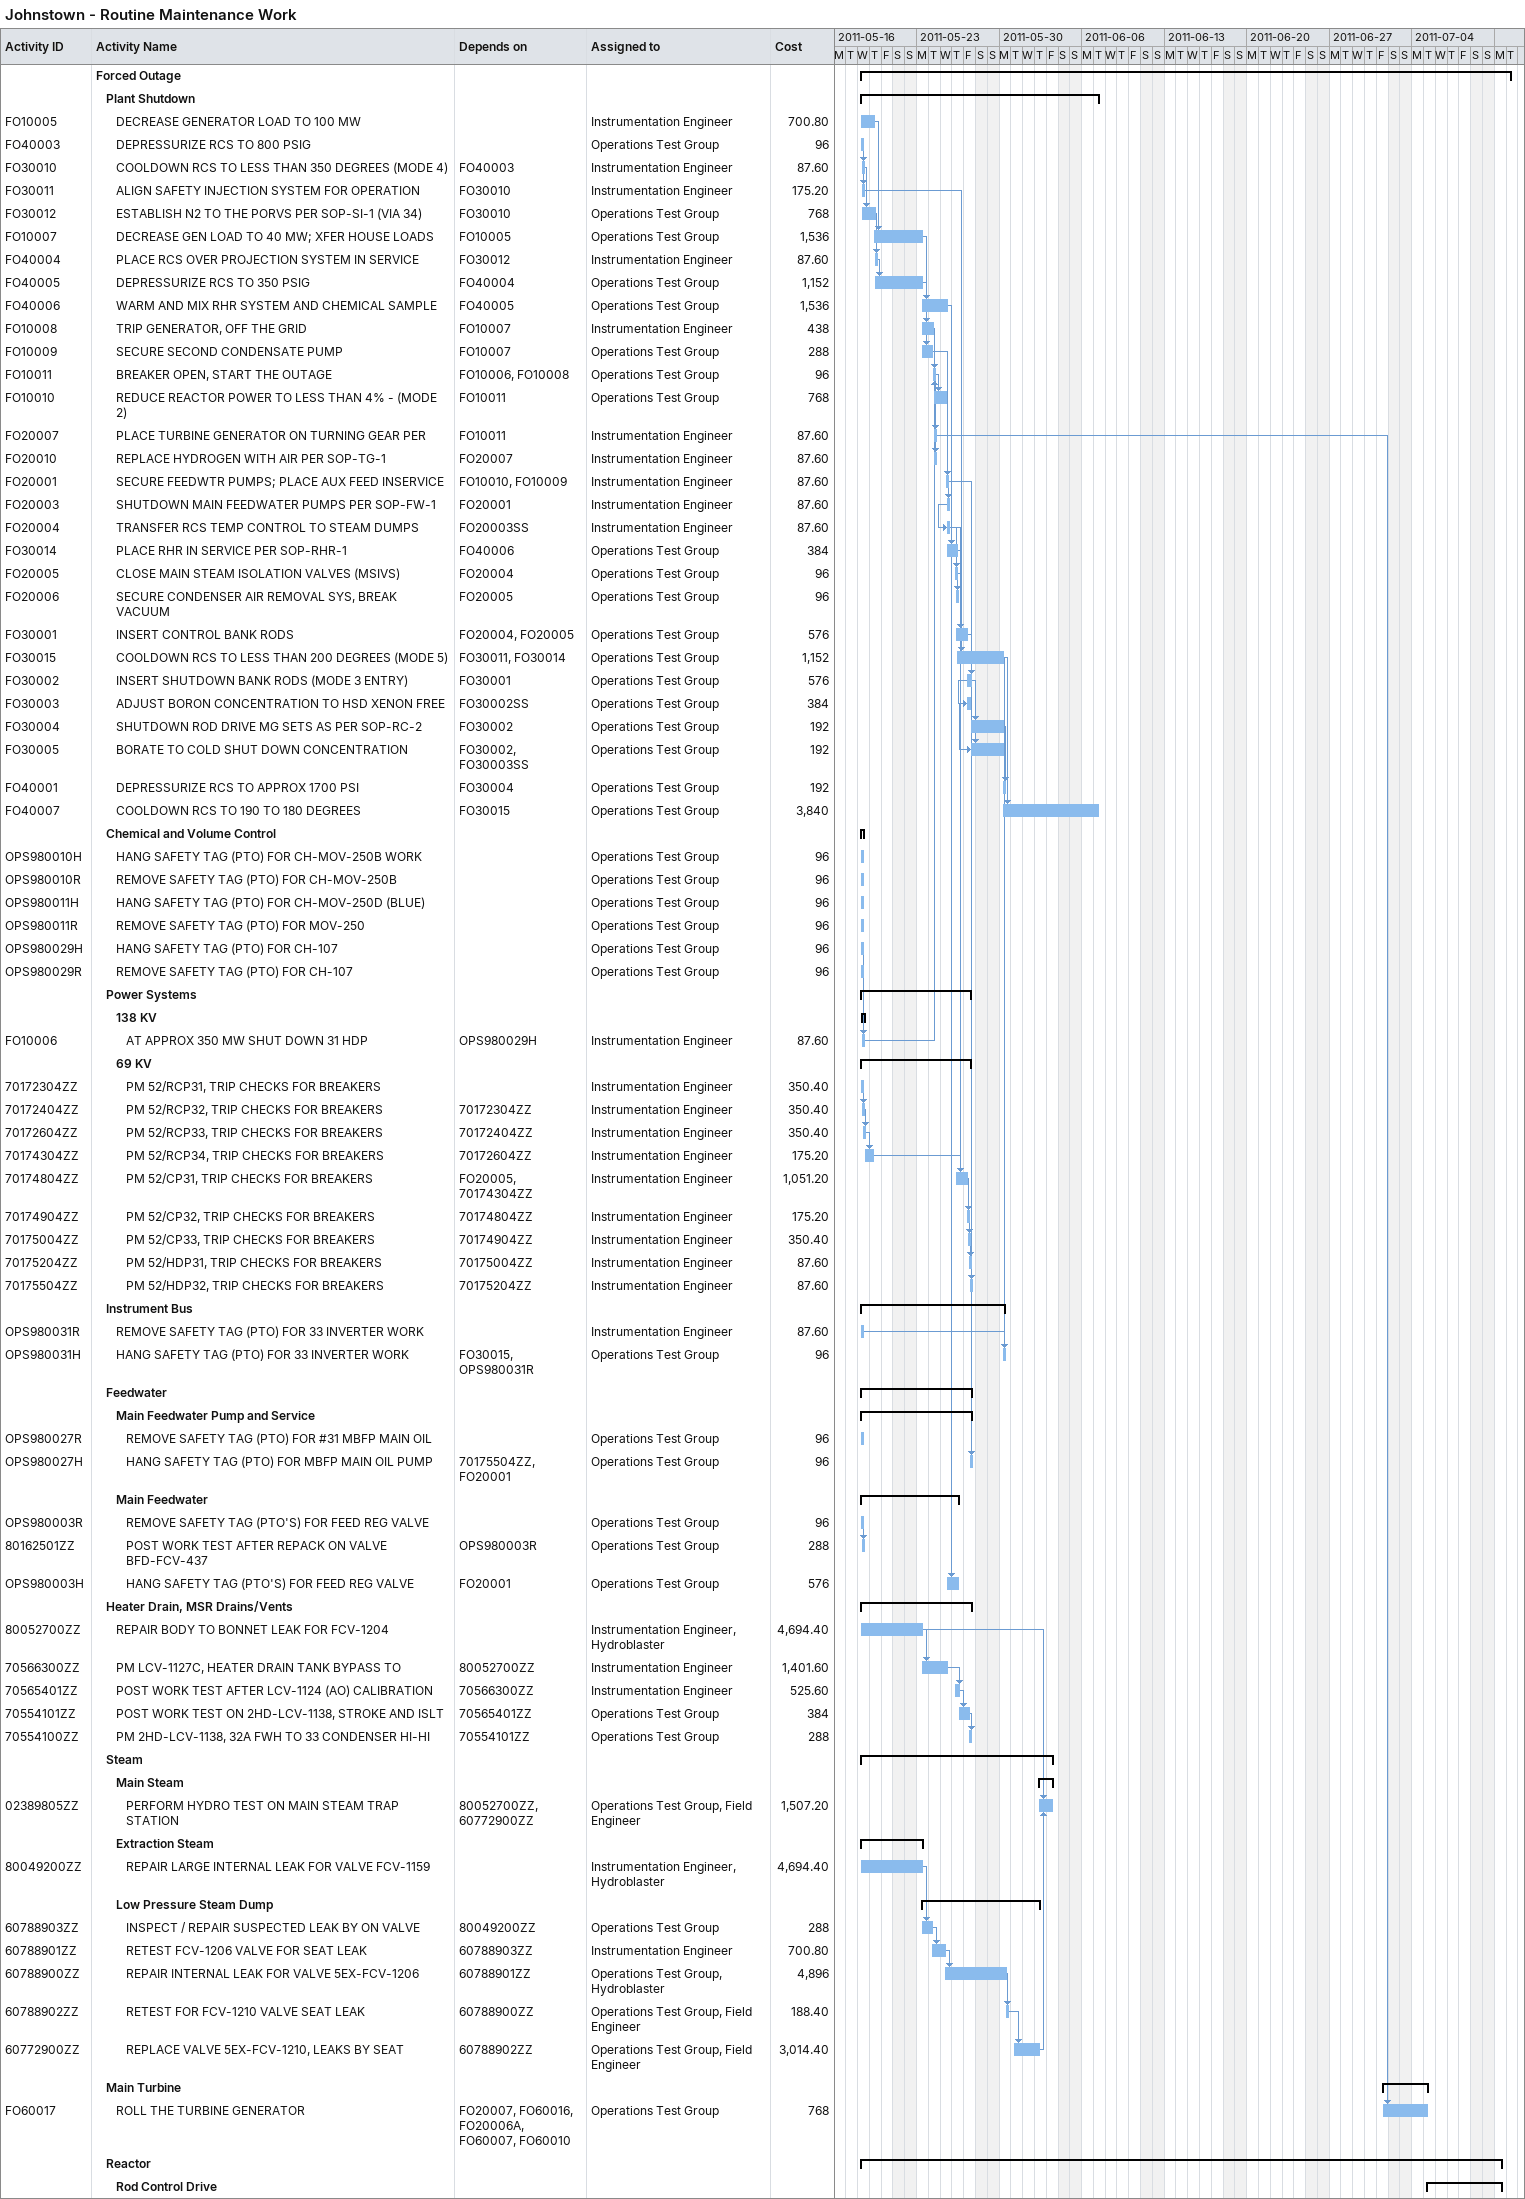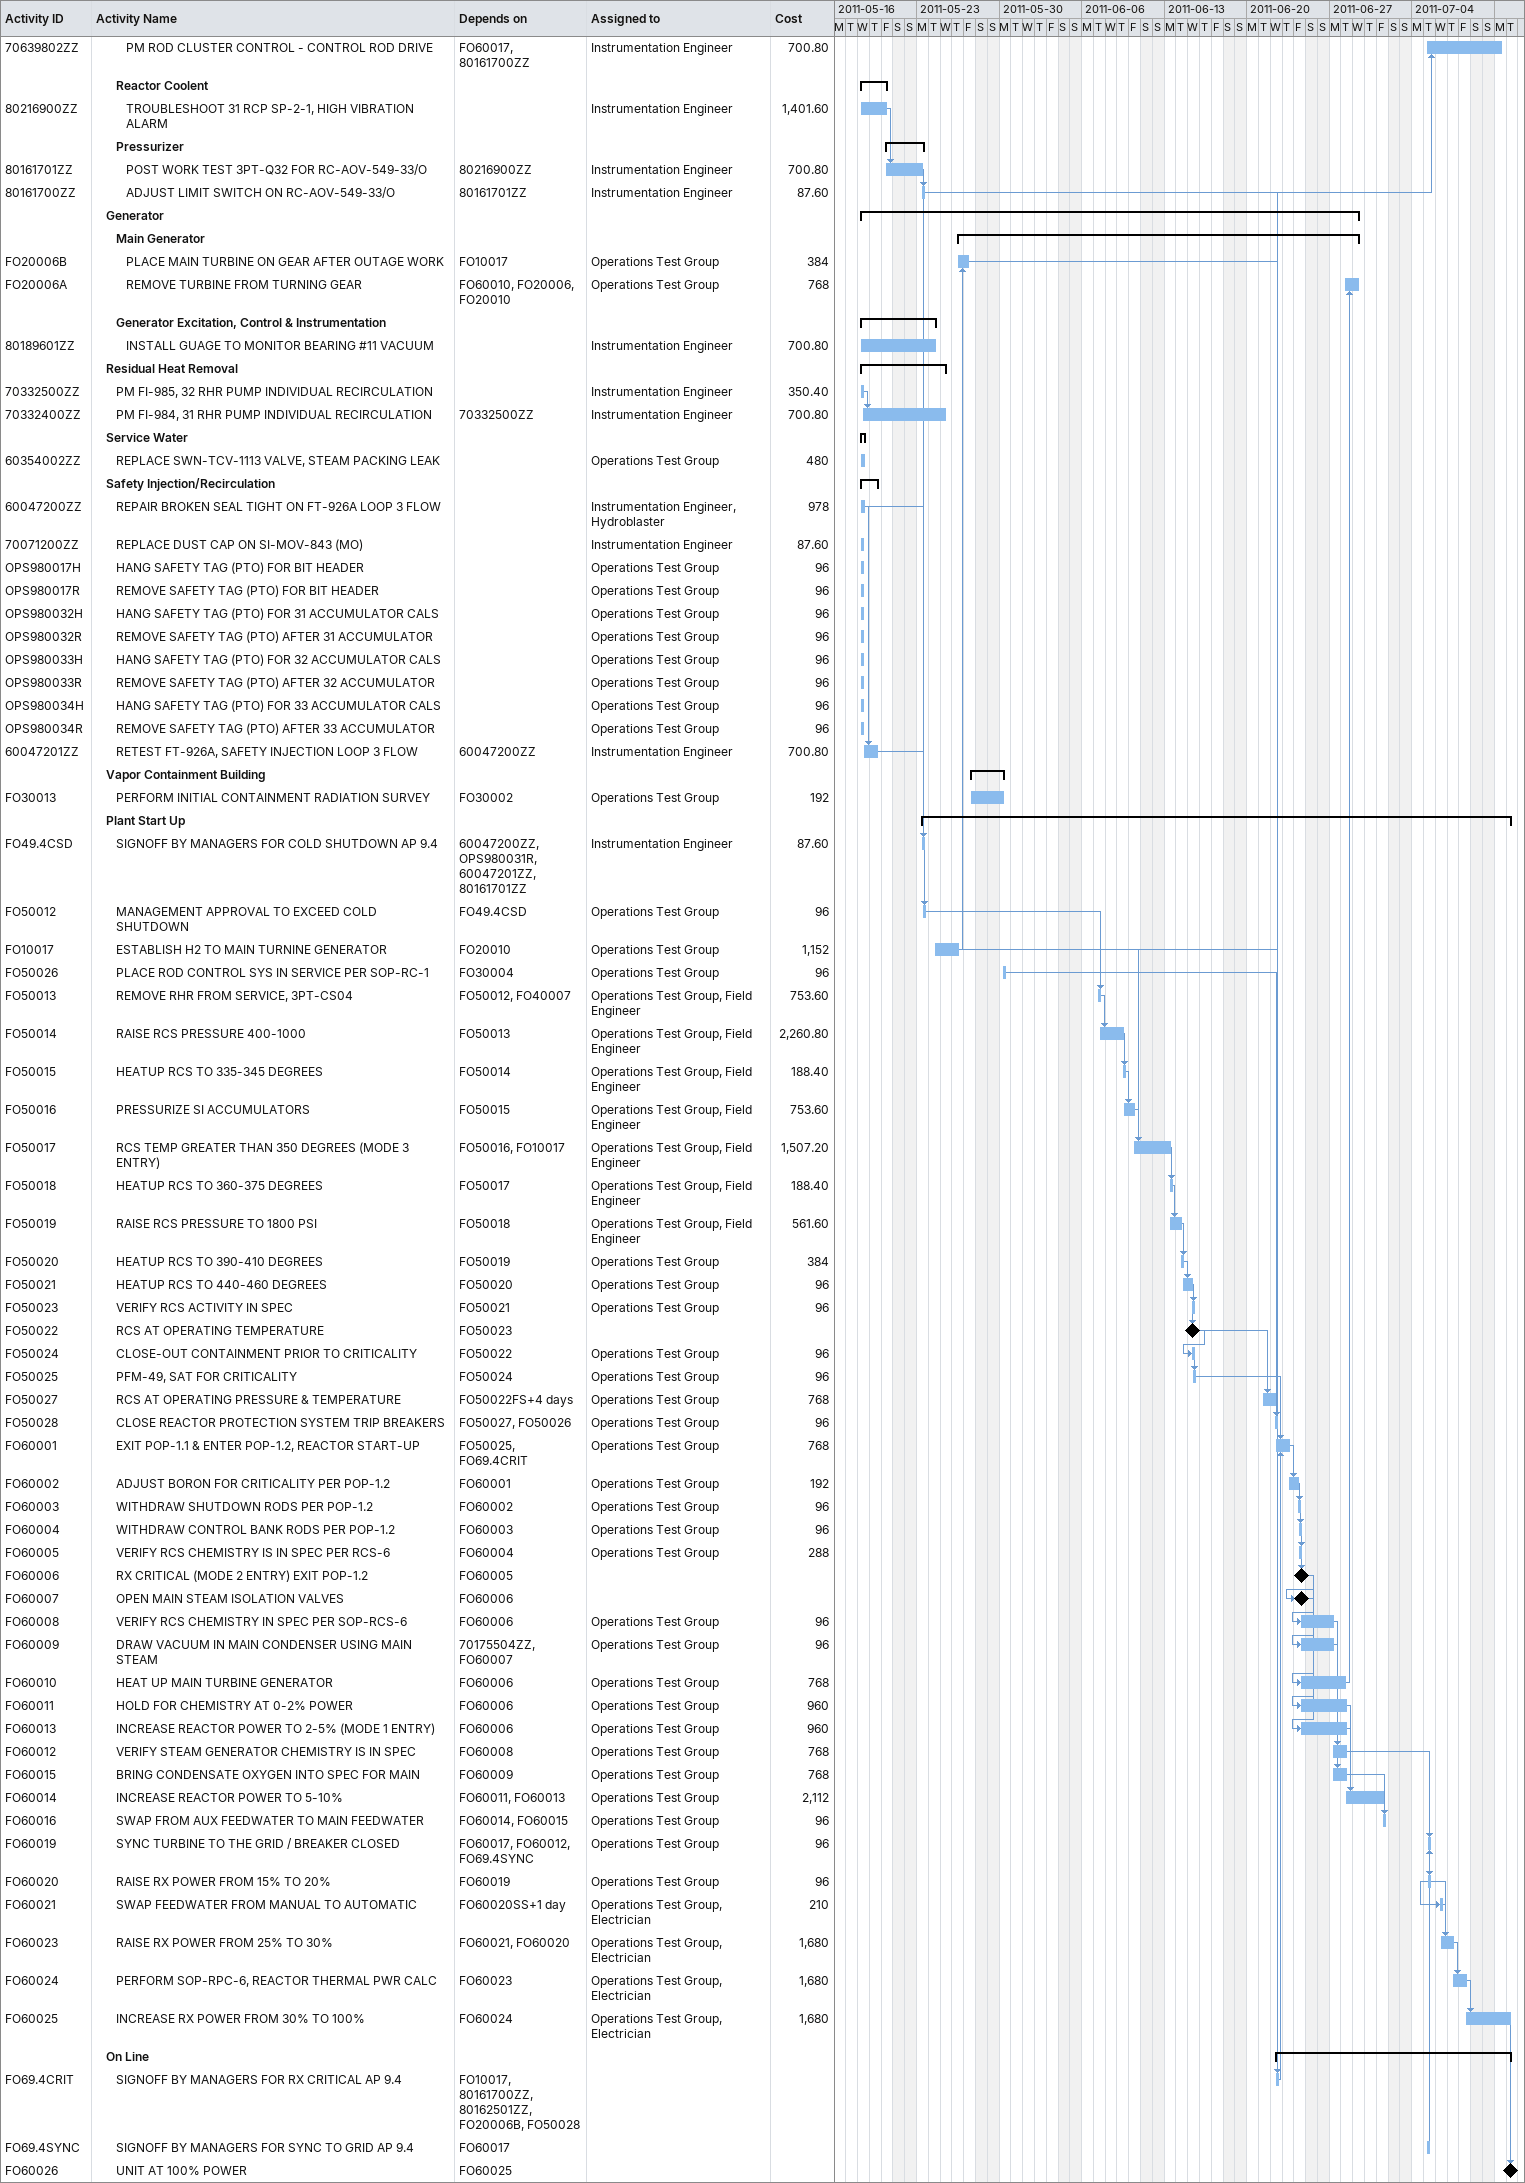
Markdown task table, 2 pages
Johnstown - Routine Maintenance Work

| ID | Level | Task | Start | Finish | Predecessors | Resources | Cost |
|---|---|---|---|---|---|---|---|
|  | 1 | **Forced Outage** | 2011-05-18 | 2011-07-12 |  |  |  |
|  | 2 | **Plant Shutdown** | 2011-05-18 | 2011-06-07 |  |  |  |
| FO10005 | 3 | DECREASE GENERATOR LOAD TO 100 MW | 2011-05-18 | 2011-05-19 |  | Instrumentation Engineer | 700.80 |
| FO40003 | 3 | DEPRESSURIZE RCS TO 800 PSIG | 2011-05-18 | 2011-05-18 |  | Operations Test Group | 96 |
| FO30010 | 3 | COOLDOWN RCS TO LESS THAN 350 DEGREES (MODE 4) | 2011-05-18 | 2011-05-18 | FO40003 | Instrumentation Engineer | 87.60 |
| FO30011 | 3 | ALIGN SAFETY INJECTION SYSTEM FOR OPERATION | 2011-05-18 | 2011-05-18 | FO30010 | Instrumentation Engineer | 175.20 |
| FO30012 | 3 | ESTABLISH N2 TO THE PORVS PER SOP-SI-1 (VIA 34) | 2011-05-18 | 2011-05-19 | FO30010 | Operations Test Group | 768 |
| FO10007 | 3 | DECREASE GEN LOAD TO 40 MW; XFER HOUSE LOADS | 2011-05-19 | 2011-05-23 | FO10005 | Operations Test Group | 1536 |
| FO40004 | 3 | PLACE RCS OVER PROJECTION SYSTEM IN SERVICE | 2011-05-19 | 2011-05-19 | FO30012 | Instrumentation Engineer | 87.60 |
| FO40005 | 3 | DEPRESSURIZE RCS TO 350 PSIG | 2011-05-19 | 2011-05-23 | FO40004 | Operations Test Group | 1152 |
| FO40006 | 3 | WARM AND MIX RHR SYSTEM AND CHEMICAL SAMPLE | 2011-05-23 | 2011-05-25 | FO40005 | Operations Test Group | 1536 |
| FO10008 | 3 | TRIP GENERATOR, OFF THE GRID | 2011-05-23 | 2011-05-24 | FO10007 | Instrumentation Engineer | 438 |
| FO10009 | 3 | SECURE SECOND CONDENSATE PUMP | 2011-05-23 | 2011-05-24 | FO10007 | Operations Test Group | 288 |
| FO10011 | 3 | BREAKER OPEN, START THE OUTAGE | 2011-05-24 | 2011-05-24 | FO10006, FO10008 | Operations Test Group | 96 |
| FO10010 | 3 | REDUCE REACTOR POWER TO LESS THAN 4% - (MODE 2) | 2011-05-24 | 2011-05-25 | FO10011 | Operations Test Group | 768 |
| FO20007 | 3 | PLACE TURBINE GENERATOR ON TURNING GEAR PER | 2011-05-24 | 2011-05-24 | FO10011 | Instrumentation Engineer | 87.60 |
| FO20010 | 3 | REPLACE HYDROGEN WITH AIR PER SOP-TG-1 | 2011-05-24 | 2011-05-24 | FO20007 | Instrumentation Engineer | 87.60 |
| FO20001 | 3 | SECURE FEEDWTR PUMPS; PLACE AUX FEED INSERVICE | 2011-05-25 | 2011-05-25 | FO10010, FO10009 | Instrumentation Engineer | 87.60 |
| FO20003 | 3 | SHUTDOWN MAIN FEEDWATER PUMPS PER SOP-FW-1 | 2011-05-25 | 2011-05-25 | FO20001 | Instrumentation Engineer | 87.60 |
| FO20004 | 3 | TRANSFER RCS TEMP CONTROL TO STEAM DUMPS | 2011-05-25 | 2011-05-25 | FO20003SS | Instrumentation Engineer | 87.60 |
| FO30014 | 3 | PLACE RHR IN SERVICE PER SOP-RHR-1 | 2011-05-25 | 2011-05-26 | FO40006 | Operations Test Group | 384 |
| FO20005 | 3 | CLOSE MAIN STEAM ISOLATION VALVES (MSIVS) | 2011-05-26 | 2011-05-26 | FO20004 | Operations Test Group | 96 |
| FO20006 | 3 | SECURE CONDENSER AIR REMOVAL SYS, BREAK VACUUM | 2011-05-26 | 2011-05-26 | FO20005 | Operations Test Group | 96 |
| FO30001 | 3 | INSERT CONTROL BANK RODS | 2011-05-26 | 2011-05-27 | FO20004, FO20005 | Operations Test Group | 576 |
| FO30015 | 3 | COOLDOWN RCS TO LESS THAN 200 DEGREES (MODE 5) | 2011-05-26 | 2011-05-30 | FO30011, FO30014 | Operations Test Group | 1152 |
| FO30002 | 3 | INSERT SHUTDOWN BANK RODS (MODE 3 ENTRY) | 2011-05-27 | 2011-05-27 | FO30001 | Operations Test Group | 576 |
| FO30003 | 3 | ADJUST BORON CONCENTRATION TO HSD XENON FREE | 2011-05-27 | 2011-05-27 | FO30002SS | Operations Test Group | 384 |
| FO30004 | 3 | SHUTDOWN ROD DRIVE MG SETS AS PER SOP-RC-2 | 2011-05-27 | 2011-05-30 | FO30002 | Operations Test Group | 192 |
| FO30005 | 3 | BORATE TO COLD SHUT DOWN CONCENTRATION | 2011-05-27 | 2011-05-30 | FO30002, FO30003SS | Operations Test Group | 192 |
| FO40001 | 3 | DEPRESSURIZE RCS TO APPROX 1700 PSI | 2011-05-30 | 2011-05-30 | FO30004 | Operations Test Group | 192 |
| FO40007 | 3 | COOLDOWN RCS TO 190 TO 180 DEGREES | 2011-05-30 | 2011-06-07 | FO30015 | Operations Test Group | 3840 |
|  | 2 | **Chemical and Volume Control** | 2011-05-18 | 2011-05-18 |  |  |  |
| OPS980010H | 3 | HANG SAFETY TAG (PTO) FOR CH-MOV-250B WORK | 2011-05-18 | 2011-05-18 |  | Operations Test Group | 96 |
| OPS980010R | 3 | REMOVE SAFETY TAG (PTO) FOR CH-MOV-250B | 2011-05-18 | 2011-05-18 |  | Operations Test Group | 96 |
| OPS980011H | 3 | HANG SAFETY TAG (PTO) FOR CH-MOV-250D (BLUE) | 2011-05-18 | 2011-05-18 |  | Operations Test Group | 96 |
| OPS980011R | 3 | REMOVE SAFETY TAG (PTO) FOR MOV-250 | 2011-05-18 | 2011-05-18 |  | Operations Test Group | 96 |
| OPS980029H | 3 | HANG SAFETY TAG (PTO) FOR CH-107 | 2011-05-18 | 2011-05-18 |  | Operations Test Group | 96 |
| OPS980029R | 3 | REMOVE SAFETY TAG (PTO) FOR CH-107 | 2011-05-18 | 2011-05-18 |  | Operations Test Group | 96 |
|  | 2 | **Power Systems** | 2011-05-18 | 2011-05-27 |  |  |  |
|  | 3 | **138 KV** | 2011-05-18 | 2011-05-18 |  |  |  |
| FO10006 | 4 | AT APPROX 350 MW SHUT DOWN 31 HDP | 2011-05-18 | 2011-05-18 | OPS980029H | Instrumentation Engineer | 87.60 |
|  | 3 | **69 KV** | 2011-05-18 | 2011-05-27 |  |  |  |
| 70172304ZZ | 4 | PM 52/RCP31, TRIP CHECKS FOR BREAKERS | 2011-05-18 | 2011-05-18 |  | Instrumentation Engineer | 350.40 |
| 70172404ZZ | 4 | PM 52/RCP32, TRIP CHECKS FOR BREAKERS | 2011-05-18 | 2011-05-18 | 70172304ZZ | Instrumentation Engineer | 350.40 |
| 70172604ZZ | 4 | PM 52/RCP33, TRIP CHECKS FOR BREAKERS | 2011-05-18 | 2011-05-18 | 70172404ZZ | Instrumentation Engineer | 350.40 |
| 70174304ZZ | 4 | PM 52/RCP34, TRIP CHECKS FOR BREAKERS | 2011-05-18 | 2011-05-19 | 70172604ZZ | Instrumentation Engineer | 175.20 |
| 70174804ZZ | 4 | PM 52/CP31, TRIP CHECKS FOR BREAKERS | 2011-05-26 | 2011-05-27 | FO20005, 70174304ZZ | Instrumentation Engineer | 1051.20 |
| 70174904ZZ | 4 | PM 52/CP32, TRIP CHECKS FOR BREAKERS | 2011-05-27 | 2011-05-27 | 70174804ZZ | Instrumentation Engineer | 175.20 |
| 70175004ZZ | 4 | PM 52/CP33, TRIP CHECKS FOR BREAKERS | 2011-05-27 | 2011-05-27 | 70174904ZZ | Instrumentation Engineer | 350.40 |
| 70175204ZZ | 4 | PM 52/HDP31, TRIP CHECKS FOR BREAKERS | 2011-05-27 | 2011-05-27 | 70175004ZZ | Instrumentation Engineer | 87.60 |
| 70175504ZZ | 4 | PM 52/HDP32, TRIP CHECKS FOR BREAKERS | 2011-05-27 | 2011-05-27 | 70175204ZZ | Instrumentation Engineer | 87.60 |
|  | 2 | **Instrument Bus** | 2011-05-18 | 2011-05-30 |  |  |  |
| OPS980031R | 3 | REMOVE SAFETY TAG (PTO) FOR 33 INVERTER WORK | 2011-05-18 | 2011-05-18 |  | Instrumentation Engineer | 87.60 |
| OPS980031H | 3 | HANG SAFETY TAG (PTO) FOR 33 INVERTER WORK | 2011-05-30 | 2011-05-30 | FO30015, OPS980031R | Operations Test Group | 96 |
|  | 2 | **Feedwater** | 2011-05-18 | 2011-05-27 |  |  |  |
|  | 3 | **Main Feedwater Pump and Service** | 2011-05-18 | 2011-05-27 |  |  |  |
| OPS980027R | 4 | REMOVE SAFETY TAG (PTO) FOR #31 MBFP MAIN OIL | 2011-05-18 | 2011-05-18 |  | Operations Test Group | 96 |
| OPS980027H | 4 | HANG SAFETY TAG (PTO) FOR MBFP MAIN OIL PUMP | 2011-05-27 | 2011-05-27 | 70175504ZZ, FO20001 | Operations Test Group | 96 |
|  | 3 | **Main Feedwater** | 2011-05-18 | 2011-05-26 |  |  |  |
| OPS980003R | 4 | REMOVE SAFETY TAG (PTO'S) FOR FEED REG VALVE | 2011-05-18 | 2011-05-18 |  | Operations Test Group | 96 |
| 80162501ZZ | 4 | POST WORK TEST AFTER REPACK ON VALVE BFD-FCV-437 | 2011-05-18 | 2011-05-18 | OPS980003R | Operations Test Group | 288 |
| OPS980003H | 4 | HANG SAFETY TAG (PTO'S) FOR FEED REG VALVE | 2011-05-25 | 2011-05-26 | FO20001 | Operations Test Group | 576 |
|  | 2 | **Heater Drain, MSR Drains/Vents** | 2011-05-18 | 2011-05-27 |  |  |  |
| 80052700ZZ | 3 | REPAIR BODY TO BONNET LEAK FOR FCV-1204 | 2011-05-18 | 2011-05-23 |  | Instrumentation Engineer, Hydroblaster | 4694.40 |
| 70566300ZZ | 3 | PM LCV-1127C, HEATER DRAIN TANK BYPASS TO | 2011-05-23 | 2011-05-25 | 80052700ZZ | Instrumentation Engineer | 1401.60 |
| 70565401ZZ | 3 | POST WORK TEST AFTER LCV-1124 (AO) CALIBRATION | 2011-05-26 | 2011-05-26 | 70566300ZZ | Instrumentation Engineer | 525.60 |
| 70554101ZZ | 3 | POST WORK TEST ON 2HD-LCV-1138, STROKE AND ISLT | 2011-05-26 | 2011-05-27 | 70565401ZZ | Operations Test Group | 384 |
| 70554100ZZ | 3 | PM 2HD-LCV-1138, 32A FWH TO 33 CONDENSER HI-HI | 2011-05-27 | 2011-05-27 | 70554101ZZ | Operations Test Group | 288 |
|  | 2 | **Steam** | 2011-05-18 | 2011-06-03 |  |  |  |
|  | 3 | **Main Steam** | 2011-06-02 | 2011-06-03 |  |  |  |
| 02389805ZZ | 4 | PERFORM HYDRO TEST ON MAIN STEAM TRAP STATION | 2011-06-02 | 2011-06-03 | 80052700ZZ, 60772900ZZ | Operations Test Group, Field Engineer | 1507.20 |
|  | 3 | **Extraction Steam** | 2011-05-18 | 2011-05-23 |  |  |  |
| 80049200ZZ | 4 | REPAIR LARGE INTERNAL LEAK FOR VALVE FCV-1159 | 2011-05-18 | 2011-05-23 |  | Instrumentation Engineer, Hydroblaster | 4694.40 |
|  | 3 | **Low Pressure Steam Dump** | 2011-05-23 | 2011-06-02 |  |  |  |
| 60788903ZZ | 4 | INSPECT / REPAIR SUSPECTED LEAK BY ON VALVE | 2011-05-23 | 2011-05-24 | 80049200ZZ | Operations Test Group | 288 |
| 60788901ZZ | 4 | RETEST FCV-1206 VALVE FOR SEAT LEAK | 2011-05-24 | 2011-05-25 | 60788903ZZ | Instrumentation Engineer | 700.80 |
| 60788900ZZ | 4 | REPAIR INTERNAL LEAK FOR VALVE 5EX-FCV-1206 | 2011-05-25 | 2011-05-30 | 60788901ZZ | Operations Test Group, Hydroblaster | 4896 |
| 60788902ZZ | 4 | RETEST FOR FCV-1210 VALVE SEAT LEAK | 2011-05-30 | 2011-05-30 | 60788900ZZ | Operations Test Group, Field Engineer | 188.40 |
| 60772900ZZ | 4 | REPLACE VALVE 5EX-FCV-1210, LEAKS BY SEAT | 2011-05-31 | 2011-06-02 | 60788902ZZ | Operations Test Group, Field Engineer | 3014.40 |
|  | 2 | **Main Turbine** | 2011-07-01 | 2011-07-05 |  |  |  |
| FO60017 | 3 | ROLL THE TURBINE GENERATOR | 2011-07-01 | 2011-07-05 | FO20007, FO60016, FO20006A, FO60007, FO60010 | Operations Test Group | 768 |
|  | 2 | **Reactor** | 2011-05-18 | 2011-07-11 |  |  |  |
|  | 3 | **Rod Control Drive** | 2011-07-05 | 2011-07-11 |  |  |  |
| 70639802ZZ | 4 | PM ROD CLUSTER CONTROL - CONTROL ROD DRIVE | 2011-07-05 | 2011-07-11 | FO60017, 80161700ZZ | Instrumentation Engineer | 700.80 |
|  | 3 | **Reactor Coolent** | 2011-05-18 | 2011-05-20 |  |  |  |
| 80216900ZZ | 4 | TROUBLESHOOT 31 RCP SP-2-1, HIGH VIBRATION ALARM | 2011-05-18 | 2011-05-20 |  | Instrumentation Engineer | 1401.60 |
|  | 3 | **Pressurizer** | 2011-05-20 | 2011-05-23 |  |  |  |
| 80161701ZZ | 4 | POST WORK TEST 3PT-Q32 FOR RC-AOV-549-33/O | 2011-05-20 | 2011-05-23 | 80216900ZZ | Instrumentation Engineer | 700.80 |
| 80161700ZZ | 4 | ADJUST LIMIT SWITCH ON RC-AOV-549-33/O | 2011-05-23 | 2011-05-23 | 80161701ZZ | Instrumentation Engineer | 87.60 |
|  | 2 | **Generator** | 2011-05-18 | 2011-06-29 |  |  |  |
|  | 3 | **Main Generator** | 2011-05-26 | 2011-06-29 |  |  |  |
| FO20006B | 4 | PLACE MAIN TURBINE ON GEAR AFTER OUTAGE WORK | 2011-05-26 | 2011-05-27 | FO10017 | Operations Test Group | 384 |
| FO20006A | 4 | REMOVE TURBINE FROM TURNING GEAR | 2011-06-28 | 2011-06-29 | FO60010, FO20006, FO20010 | Operations Test Group | 768 |
|  | 3 | **Generator Excitation, Control & Instrumentation** | 2011-05-18 | 2011-05-24 |  |  |  |
| 80189601ZZ | 4 | INSTALL GUAGE TO MONITOR BEARING #11 VACUUM | 2011-05-18 | 2011-05-24 |  | Instrumentation Engineer | 700.80 |
|  | 2 | **Residual Heat Removal** | 2011-05-18 | 2011-05-25 |  |  |  |
| 70332500ZZ | 3 | PM FI-985, 32 RHR PUMP INDIVIDUAL RECIRCULATION | 2011-05-18 | 2011-05-18 |  | Instrumentation Engineer | 350.40 |
| 70332400ZZ | 3 | PM FI-984, 31 RHR PUMP INDIVIDUAL RECIRCULATION | 2011-05-18 | 2011-05-25 | 70332500ZZ | Instrumentation Engineer | 700.80 |
|  | 2 | **Service Water** | 2011-05-18 | 2011-05-18 |  |  |  |
| 60354002ZZ | 3 | REPLACE SWN-TCV-1113 VALVE, STEAM PACKING LEAK | 2011-05-18 | 2011-05-18 |  | Operations Test Group | 480 |
|  | 2 | **Safety Injection/Recirculation** | 2011-05-18 | 2011-05-19 |  |  |  |
| 60047200ZZ | 3 | REPAIR BROKEN SEAL TIGHT ON FT-926A LOOP 3 FLOW | 2011-05-18 | 2011-05-18 |  | Instrumentation Engineer, Hydroblaster | 978 |
| 70071200ZZ | 3 | REPLACE DUST CAP ON SI-MOV-843 (MO) | 2011-05-18 | 2011-05-18 |  | Instrumentation Engineer | 87.60 |
| OPS980017H | 3 | HANG SAFETY TAG (PTO) FOR BIT HEADER | 2011-05-18 | 2011-05-18 |  | Operations Test Group | 96 |
| OPS980017R | 3 | REMOVE SAFETY TAG (PTO) FOR BIT HEADER | 2011-05-18 | 2011-05-18 |  | Operations Test Group | 96 |
| OPS980032H | 3 | HANG SAFETY TAG (PTO) FOR 31 ACCUMULATOR CALS | 2011-05-18 | 2011-05-18 |  | Operations Test Group | 96 |
| OPS980032R | 3 | REMOVE SAFETY TAG (PTO) AFTER 31 ACCUMULATOR | 2011-05-18 | 2011-05-18 |  | Operations Test Group | 96 |
| OPS980033H | 3 | HANG SAFETY TAG (PTO) FOR 32 ACCUMULATOR CALS | 2011-05-18 | 2011-05-18 |  | Operations Test Group | 96 |
| OPS980033R | 3 | REMOVE SAFETY TAG (PTO) AFTER 32 ACCUMULATOR | 2011-05-18 | 2011-05-18 |  | Operations Test Group | 96 |
| OPS980034H | 3 | HANG SAFETY TAG (PTO) FOR 33 ACCUMULATOR CALS | 2011-05-18 | 2011-05-18 |  | Operations Test Group | 96 |
| OPS980034R | 3 | REMOVE SAFETY TAG (PTO) AFTER 33 ACCUMULATOR | 2011-05-18 | 2011-05-18 |  | Operations Test Group | 96 |
| 60047201ZZ | 3 | RETEST FT-926A, SAFETY INJECTION LOOP 3 FLOW | 2011-05-18 | 2011-05-19 | 60047200ZZ | Instrumentation Engineer | 700.80 |
|  | 2 | **Vapor Containment Building** | 2011-05-27 | 2011-05-30 |  |  |  |
| FO30013 | 3 | PERFORM INITIAL CONTAINMENT RADIATION SURVEY | 2011-05-27 | 2011-05-30 | FO30002 | Operations Test Group | 192 |
|  | 2 | **Plant Start Up** | 2011-05-23 | 2011-07-12 |  |  |  |
| FO49.4CSD | 3 | SIGNOFF BY MANAGERS FOR COLD SHUTDOWN AP 9.4 | 2011-05-23 | 2011-05-23 | 60047200ZZ, OPS980031R, 60047201ZZ, 80161701ZZ | Instrumentation Engineer | 87.60 |
| FO50012 | 3 | MANAGEMENT APPROVAL TO EXCEED COLD SHUTDOWN | 2011-05-23 | 2011-05-23 | FO49.4CSD | Operations Test Group | 96 |
| FO10017 | 3 | ESTABLISH H2 TO MAIN TURNINE GENERATOR | 2011-05-24 | 2011-05-26 | FO20010 | Operations Test Group | 1152 |
| FO50026 | 3 | PLACE ROD CONTROL SYS IN SERVICE PER SOP-RC-1 | 2011-05-30 | 2011-05-30 | FO30004 | Operations Test Group | 96 |
| FO50013 | 3 | REMOVE RHR FROM SERVICE, 3PT-CS04 | 2011-06-07 | 2011-06-07 | FO50012, FO40007 | Operations Test Group, Field Engineer | 753.60 |
| FO50014 | 3 | RAISE RCS PRESSURE 400-1000 | 2011-06-07 | 2011-06-09 | FO50013 | Operations Test Group, Field Engineer | 2260.80 |
| FO50015 | 3 | HEATUP RCS TO 335-345 DEGREES | 2011-06-09 | 2011-06-09 | FO50014 | Operations Test Group, Field Engineer | 188.40 |
| FO50016 | 3 | PRESSURIZE SI ACCUMULATORS | 2011-06-09 | 2011-06-10 | FO50015 | Operations Test Group, Field Engineer | 753.60 |
| FO50017 | 3 | RCS TEMP GREATER THAN 350 DEGREES (MODE 3 ENTRY) | 2011-06-10 | 2011-06-13 | FO50016, FO10017 | Operations Test Group, Field Engineer | 1507.20 |
| FO50018 | 3 | HEATUP RCS TO 360-375 DEGREES | 2011-06-13 | 2011-06-13 | FO50017 | Operations Test Group, Field Engineer | 188.40 |
| FO50019 | 3 | RAISE RCS PRESSURE TO 1800 PSI | 2011-06-13 | 2011-06-14 | FO50018 | Operations Test Group, Field Engineer | 561.60 |
| FO50020 | 3 | HEATUP RCS TO 390-410 DEGREES | 2011-06-14 | 2011-06-14 | FO50019 | Operations Test Group | 384 |
| FO50021 | 3 | HEATUP RCS TO 440-460 DEGREES | 2011-06-14 | 2011-06-15 | FO50020 | Operations Test Group | 96 |
| FO50023 | 3 | VERIFY RCS ACTIVITY IN SPEC | 2011-06-15 | 2011-06-15 | FO50021 | Operations Test Group | 96 |
| FO50022 | 3 | RCS AT OPERATING TEMPERATURE (milestone) | 2011-06-15 | 2011-06-15 | FO50023 |  |  |
| FO50024 | 3 | CLOSE-OUT CONTAINMENT PRIOR TO CRITICALITY | 2011-06-15 | 2011-06-15 | FO50022 | Operations Test Group | 96 |
| FO50025 | 3 | PFM-49, SAT FOR CRITICALITY | 2011-06-15 | 2011-06-15 | FO50024 | Operations Test Group | 96 |
| FO50027 | 3 | RCS AT OPERATING PRESSURE & TEMPERATURE | 2011-06-21 | 2011-06-22 | FO50022FS+4d | Operations Test Group | 768 |
| FO50028 | 3 | CLOSE REACTOR PROTECTION SYSTEM TRIP BREAKERS | 2011-06-22 | 2011-06-22 | FO50027, FO50026 | Operations Test Group | 96 |
| FO60001 | 3 | EXIT POP-1.1 & ENTER POP-1.2, REACTOR START-UP | 2011-06-22 | 2011-06-23 | FO50025, FO69.4CRIT | Operations Test Group | 768 |
| FO60002 | 3 | ADJUST BORON FOR CRITICALITY PER POP-1.2 | 2011-06-23 | 2011-06-24 | FO60001 | Operations Test Group | 192 |
| FO60003 | 3 | WITHDRAW SHUTDOWN RODS PER POP-1.2 | 2011-06-24 | 2011-06-24 | FO60002 | Operations Test Group | 96 |
| FO60004 | 3 | WITHDRAW CONTROL BANK RODS PER POP-1.2 | 2011-06-24 | 2011-06-24 | FO60003 | Operations Test Group | 96 |
| FO60005 | 3 | VERIFY RCS CHEMISTRY IS IN SPEC PER RCS-6 | 2011-06-24 | 2011-06-24 | FO60004 | Operations Test Group | 288 |
| FO60006 | 3 | RX CRITICAL (MODE 2 ENTRY) EXIT POP-1.2 (milestone) | 2011-06-24 | 2011-06-24 | FO60005 |  |  |
| FO60007 | 3 | OPEN MAIN STEAM ISOLATION VALVES (milestone) | 2011-06-24 | 2011-06-24 | FO60006 |  |  |
| FO60008 | 3 | VERIFY RCS CHEMISTRY IN SPEC PER SOP-RCS-6 | 2011-06-24 | 2011-06-27 | FO60006 | Operations Test Group | 96 |
| FO60009 | 3 | DRAW VACUUM IN MAIN CONDENSER USING MAIN STEAM | 2011-06-24 | 2011-06-27 | 70175504ZZ, FO60007 | Operations Test Group | 96 |
| FO60010 | 3 | HEAT UP MAIN TURBINE GENERATOR | 2011-06-24 | 2011-06-28 | FO60006 | Operations Test Group | 768 |
| FO60011 | 3 | HOLD FOR CHEMISTRY AT 0-2% POWER | 2011-06-24 | 2011-06-28 | FO60006 | Operations Test Group | 960 |
| FO60013 | 3 | INCREASE REACTOR POWER TO 2-5% (MODE 1 ENTRY) | 2011-06-24 | 2011-06-28 | FO60006 | Operations Test Group | 960 |
| FO60012 | 3 | VERIFY STEAM GENERATOR CHEMISTRY IS IN SPEC | 2011-06-27 | 2011-06-28 | FO60008 | Operations Test Group | 768 |
| FO60015 | 3 | BRING CONDENSATE OXYGEN INTO SPEC FOR MAIN | 2011-06-27 | 2011-06-28 | FO60009 | Operations Test Group | 768 |
| FO60014 | 3 | INCREASE REACTOR POWER TO 5-10% | 2011-06-28 | 2011-07-01 | FO60011, FO60013 | Operations Test Group | 2112 |
| FO60016 | 3 | SWAP FROM AUX FEEDWATER TO MAIN FEEDWATER | 2011-07-01 | 2011-07-01 | FO60014, FO60015 | Operations Test Group | 96 |
| FO60019 | 3 | SYNC TURBINE TO THE GRID / BREAKER CLOSED | 2011-07-05 | 2011-07-05 | FO60017, FO60012, FO69.4SYNC | Operations Test Group | 96 |
| FO60020 | 3 | RAISE RX POWER FROM 15% TO 20% | 2011-07-05 | 2011-07-05 | FO60019 | Operations Test Group | 96 |
| FO60021 | 3 | SWAP FEEDWATER FROM MANUAL TO AUTOMATIC | 2011-07-06 | 2011-07-06 | FO60020SS+1d | Operations Test Group, Electrician | 210 |
| FO60023 | 3 | RAISE RX POWER FROM 25% TO 30% | 2011-07-06 | 2011-07-07 | FO60021, FO60020 | Operations Test Group, Electrician | 1680 |
| FO60024 | 3 | PERFORM SOP-RPC-6, REACTOR THERMAL PWR CALC | 2011-07-07 | 2011-07-08 | FO60023 | Operations Test Group, Electrician | 1680 |
| FO60025 | 3 | INCREASE RX POWER FROM 30% TO 100% | 2011-07-08 | 2011-07-12 | FO60024 | Operations Test Group, Electrician | 1680 |
|  | 2 | **On Line** | 2011-06-22 | 2011-07-12 |  |  |  |
| FO69.4CRIT | 3 | SIGNOFF BY MANAGERS FOR RX CRITICAL AP 9.4 | 2011-06-22 | 2011-06-22 | FO10017, 80161700ZZ, 80162501ZZ, FO20006B, FO50028 |  |  |
| FO69.4SYNC | 3 | SIGNOFF BY MANAGERS FOR SYNC TO GRID AP 9.4 | 2011-07-05 | 2011-07-05 | FO60017 |  |  |
| FO60026 | 3 | UNIT AT 100% POWER (milestone) | 2011-07-12 | 2011-07-12 | FO60025 |  |  |
